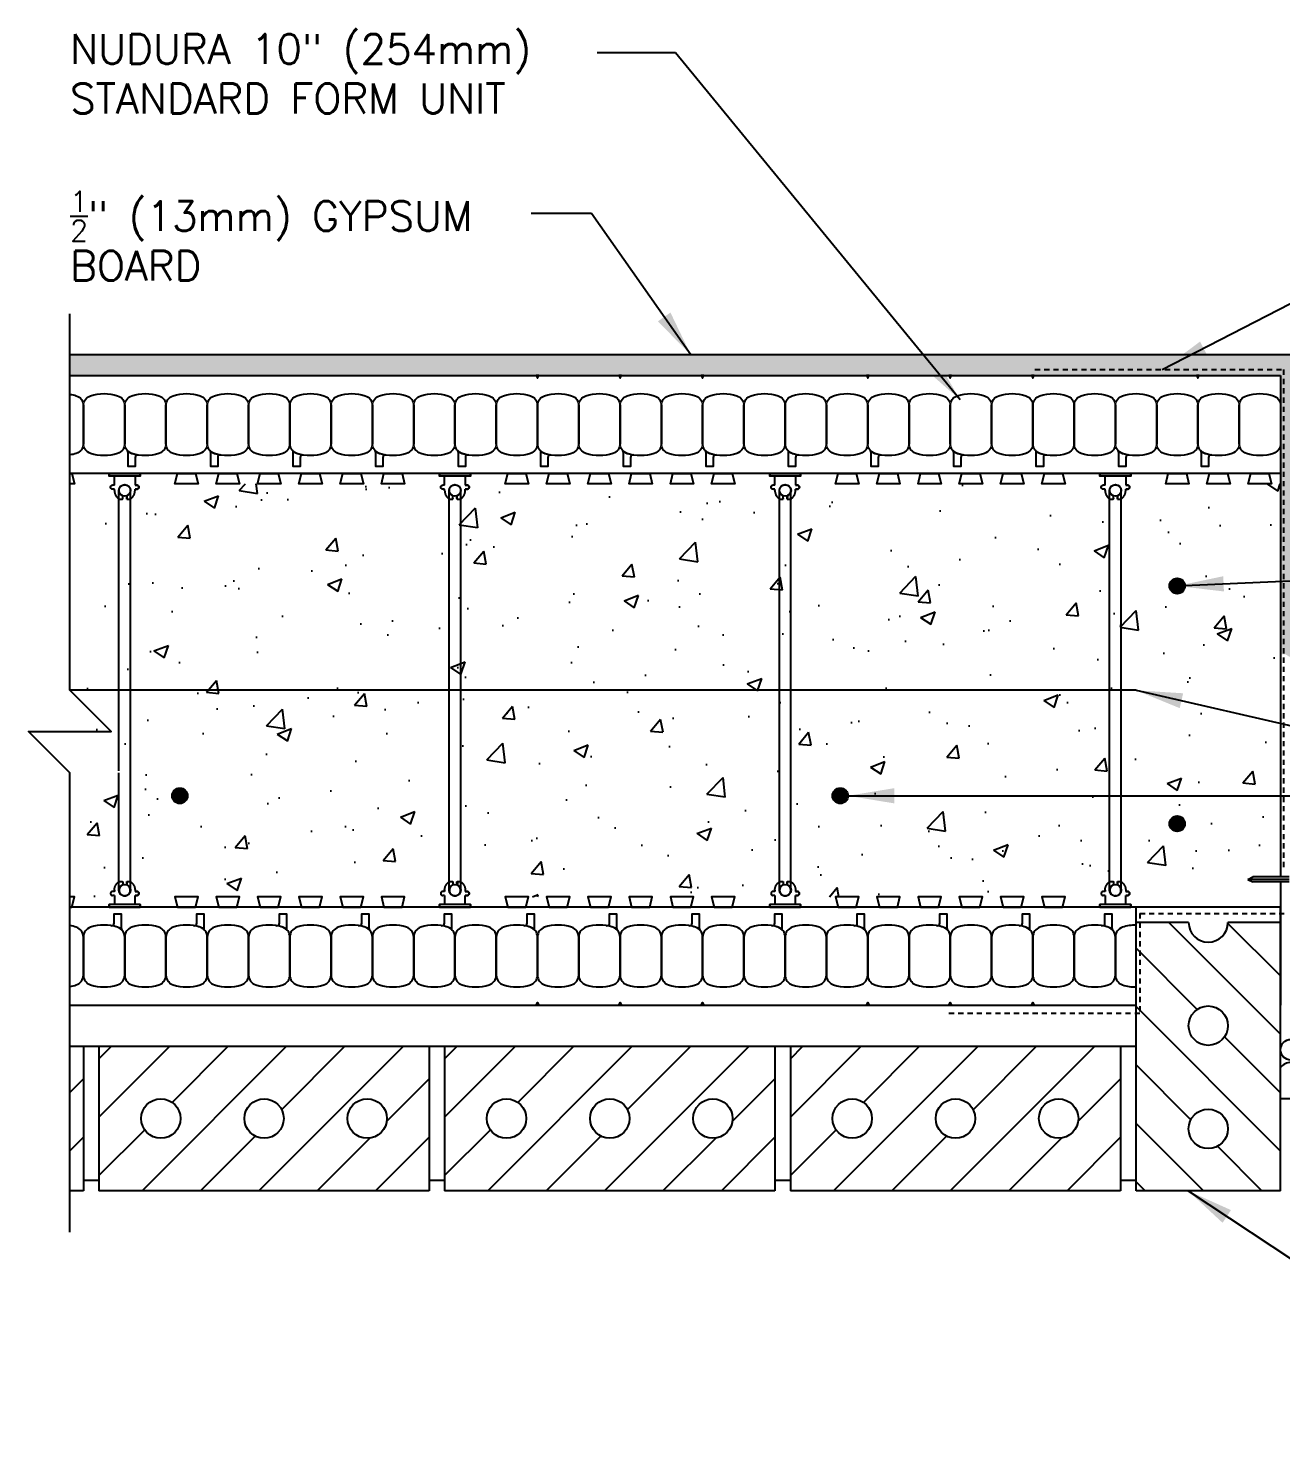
# Model space of a CAD drawing. Header units: inches. Extents: x 2887.6 to 2942.4, y 456.7 to 533.9.
# Drawn here: x 2887.6 to 2917.93, y 499.37 to 533.87 of the extents above; entities that cross this region are included whole.
import ezdxf

# ---------------------------------------------------------------- set-up
doc = ezdxf.new("R2010")
doc.units = ezdxf.units.IN
doc.header["$LTSCALE"] = 0.5
doc.header["$MEASUREMENT"] = 0
doc.linetypes.add('DASHED2', pattern=[0.375, 0.25, -0.125])
doc.layers.get('0').update_dxf_attribs({"linetype": 'CONTINUOUS'})
for name, color, linetype in [('HATCH', 12, 'CONTINUOUS'), ('LINE18', 9, 'CONTINUOUS'), ('line25', 2, 'CONTINUOUS'), ('LINE50', 5, 'CONTINUOUS'), ('LINE65', 3, 'CONTINUOUS'), ('LINE9', 9, 'CONTINUOUS'), ('TEXT', 4, 'CONTINUOUS')]:
    doc.layers.add(name, color=color, linetype=linetype)
doc.styles.add('DIM', font='romans.shx', dxfattribs={"width": 0.7})
doc.styles.get("Standard").update_dxf_attribs({"font": 'romans.shx'})
doc.dimstyles.new('ext_12', dxfattribs={"dimscale": 12, "dimtxt": 0.09375, "dimasz": 0.09375, "dimexe": 0.09375, "dimexo": 0.0625, "dimgap": 0.0625, "dimtad": 1, "dimdec": 1, "dimzin": 3, "dimdsep": 46, "dimlunit": 4, "dimtxsty": 'DIM', "dimcen": 0.09, "dimdle": 0.09375, "dimclrt": 4, "dimadec": 0, "dimazin": 0, "dimtfac": 1, "dimtdec": 1, "dimtmove": 2, "dimatfit": 3, "dimfxl": 0, "dimfrac": 2, "dimtolj": 1, "dimtzin": 0, "dimarcsym": 0})

# ---------------------------------------------------------------- blocks, each defined once
blk = doc.blocks.new('Connector')
blk.add_point((0.271, 0))
at = {"layer": 'LINE9'}
for p, q in [((0, 0.375), (0, -0.375)), ((0.062, -0.375), (0.062, 0.375)), ((0.281, 0.25), (0.062, 0.25))]:
    blk.add_line(p, q, dxfattribs=at)
for points, weights in [([(0.007, 0.375), (0.004, 0.375), (0, 0.375)], [1, 0.972587069138, 0.950305488115]), ([(0.327, 0.343), (0.308, 0.343), (0.281, 0.317), (0.281, 0.297)], [1, 0.85355339, 0.85355339, 1]), ([(0.328, 0.343), (0.327, 0.343), (0.327, 0.343)], [1, 0.70710678, 1]), ([(0.375, 0.297), (0.375, 0.317), (0.348, 0.343), (0.329, 0.343)], [1, 0.85355339, 0.85355339, 1]), ([(0.406, 0.25), (0.546, 0.25), (0.619, 0.131)], [0.958404415409, 0.794674173519, 0.864651571113]), ([(0.619, 0.052), (0.612, 0.049), (0.604, 0.049)], [0.83615024178, 0.892081430621, 1]), ([(0.281, -0.297), (0.281, -0.317), (0.308, -0.343), (0.327, -0.343)], [1, 0.85355339, 0.85355339, 1]), ([(0.327, -0.343), (0.281, -0.343), (0.281, -0.297)], [1, 0.70710678, 1]), ([(0.329, -0.343), (0.348, -0.343), (0.375, -0.317), (0.375, -0.297)], [1, 0.85355339, 0.85355339, 1]), ([(0.375, -0.297), (0.375, -0.343), (0.329, -0.343)], [1, 0.70710678, 1]), ([(0.619, -0.131), (0.546, -0.25), (0.406, -0.25)], [0.864651574428, 0.794674169686, 0.958404415195]), ([(0.604, -0.049), (0.612, -0.049), (0.619, -0.052)], [1, 0.89208144177, 0.836150253337]), ([(0, -0.375), (0.004, -0.375), (0.007, -0.375)], [0.950305488115, 0.972587069138, 1])]:
    blk.add_rational_spline(points, weights, degree=2, dxfattribs=at)
for points, degree in [([(0, 0.375), (0.002, 0.375), (0.005, 0.375), (0.007, 0.375)], 3), ([(0.007, 0.375), (0.021, 0.375), (0.051, 0.375), (0.062, 0.375), (0.062, 0.375)], 3), ([(0.281, 0.25), (0.281, 0.297)], 1), ([(0.327, 0.343), (0.327, 0.343), (0.328, 0.343), (0.328, 0.343)], 3), ([(0.328, 0.343), (0.329, 0.343), (0.329, 0.343), (0.329, 0.343)], 3), ([(0.375, 0.25), (0.375, 0.297)], 1), ([(0.406, 0.25), (0.375, 0.25)], 1), ([(0.604, 0.049), (0.532, 0.049)], 1), ([(0.604, 0.049), (0.609, 0.049), (0.614, 0.05), (0.619, 0.052)], 3), ([(0.619, 0.131), (0.619, 0.052)], 1), ([(0.062, -0.25), (0.281, -0.25)], 1), ([(0.281, -0.297), (0.281, -0.25)], 1), ([(0.281, -0.25), (0.281, -0.297)], 1), ([(0.328, -0.343), (0.328, -0.343), (0.327, -0.343), (0.327, -0.343)], 3), ([(0.329, -0.343), (0.329, -0.343), (0.329, -0.343), (0.328, -0.343)], 3), ([(0.375, -0.25), (0.375, -0.297)], 1), ([(0.375, -0.297), (0.375, -0.25)], 1), ([(0.406, -0.25), (0.375, -0.25)], 1), ([(0.532, -0.049), (0.604, -0.049)], 1), ([(0.604, -0.049), (0.58, -0.049), (0.556, -0.049), (0.532, -0.049)], 3), ([(0.619, -0.052), (0.614, -0.05), (0.609, -0.049), (0.604, -0.049)], 3), ([(0.619, -0.052), (0.619, -0.131)], 1), ([(0.007, -0.375), (0.005, -0.375), (0.002, -0.375), (0, -0.375)], 3), ([(0.062, -0.375), (0.062, -0.375), (0.051, -0.375), (0.021, -0.375), (0.007, -0.375)], 3)]:
    blk.add_open_spline(points, degree=degree, dxfattribs=at)
for points, weights, knots in [([(0.062, 0.375), (0.062, 0.375), (0.046, 0.375), (0.03, 0.375), (0.007, 0.375)], [0.868718858569, 0.861102746415, 1, 0.861102734288, 0.868718859898], [0, 0, 0, 0.5, 0.5, 1, 1, 1]), ([(0.532, 0.049), (0.472, 0.203), (0.333, 0.113), (0.157, 0), (0.333, -0.113), (0.472, -0.203), (0.532, -0.049)], [0.899508922286, 0.599718215298, 1, 0.54226024, 1, 0.599718224335, 0.899508908749], [0, 0, 0, 0.318112, 0.318112, 0.681888, 0.681888, 1, 1, 1]), ([(0.007, -0.375), (0.03, -0.375), (0.046, -0.375), (0.062, -0.375), (0.062, -0.375)], [0.868718859319, 0.861102739573, 1, 0.861102742958, 0.868718858948], [0, 0, 0, 0.5, 0.5, 1, 1, 1])]:
    blk.add_rational_spline(points, weights, degree=2, knots=knots, dxfattribs=at)
for points in [[(0.406, 0.25), (0.406, 0.25), (0.406, 0.25), (0.406, 0.25), (0.406, 0.25), (0.406, 0.25), (0.406, 0.25)], [(0.406, 0.25), (0.406, 0.25), (0.406, 0.25), (0.406, 0.25), (0.406, 0.25), (0.406, 0.25), (0.406, 0.25)], [(0.406, 0.25), (0.406, 0.25), (0.406, 0.25), (0.406, 0.25), (0.406, 0.25), (0.406, 0.25), (0.406, 0.25)], [(0.406, 0.25), (0.406, 0.25), (0.406, 0.25), (0.406, 0.25), (0.406, 0.25), (0.406, 0.25), (0.406, 0.25)], [(0.406, 0.25), (0.406, 0.25), (0.406, 0.25), (0.406, 0.25), (0.406, 0.25), (0.406, 0.25), (0.406, 0.25)], [(0.406, 0.25), (0.406, 0.25), (0.406, 0.25), (0.406, 0.25), (0.406, 0.25), (0.406, 0.25), (0.406, 0.25)], [(0.406, 0.25), (0.406, 0.25), (0.406, 0.25), (0.406, 0.25), (0.406, 0.25), (0.406, 0.25), (0.406, 0.25)], [(0.406, 0.25), (0.406, 0.25), (0.406, 0.25), (0.406, 0.25), (0.406, 0.25), (0.406, 0.25), (0.406, 0.25)], [(0.406, 0.25), (0.406, 0.25), (0.406, 0.25), (0.406, 0.25), (0.406, 0.25), (0.406, 0.25), (0.406, 0.25)], [(0.406, 0.25), (0.406, 0.25), (0.406, 0.25), (0.406, 0.25), (0.406, 0.25), (0.406, 0.25), (0.406, 0.25)], [(0.406, 0.25), (0.406, 0.25), (0.406, 0.25), (0.406, 0.25), (0.406, 0.25), (0.406, 0.25), (0.406, 0.25)], [(0.406, 0.25), (0.406, 0.25), (0.406, 0.25), (0.406, 0.25), (0.406, 0.25), (0.406, 0.25), (0.406, 0.25)], [(0.406, 0.25), (0.406, 0.25), (0.406, 0.25), (0.406, 0.25), (0.406, 0.25), (0.406, 0.25), (0.406, 0.25)], [(0.406, 0.25), (0.406, 0.25), (0.406, 0.25), (0.406, 0.25), (0.406, 0.25), (0.406, 0.25), (0.406, 0.25)], [(0.406, 0.25), (0.406, 0.25), (0.406, 0.25), (0.406, 0.25), (0.406, 0.25), (0.406, 0.25), (0.406, 0.25)], [(0.406, 0.25), (0.406, 0.25), (0.406, 0.25), (0.406, 0.25), (0.406, 0.25), (0.406, 0.25), (0.406, 0.25)], [(0.406, 0.25), (0.406, 0.25), (0.406, 0.25), (0.406, 0.25), (0.406, 0.25), (0.406, 0.25), (0.406, 0.25)], [(0.406, 0.25), (0.406, 0.25), (0.406, 0.25), (0.406, 0.25), (0.406, 0.25), (0.406, 0.25), (0.406, 0.25)], [(0.406, 0.25), (0.406, 0.25), (0.406, 0.25), (0.406, 0.25), (0.406, 0.25), (0.406, 0.25), (0.406, 0.25)], [(0.406, 0.25), (0.406, 0.25), (0.406, 0.25), (0.406, 0.25), (0.406, 0.25), (0.406, 0.25), (0.406, 0.25)], [(0.406, 0.25), (0.406, 0.25), (0.406, 0.25), (0.406, 0.25), (0.406, 0.25), (0.406, 0.25), (0.406, 0.25)], [(0.406, 0.25), (0.406, 0.25), (0.406, 0.25), (0.406, 0.25), (0.406, 0.25), (0.406, 0.25), (0.406, 0.25)], [(0.406, 0.25), (0.406, 0.25), (0.406, 0.25), (0.406, 0.25), (0.406, 0.25), (0.406, 0.25), (0.406, 0.25)], [(0.406, 0.25), (0.406, 0.25), (0.406, 0.25), (0.406, 0.25), (0.406, 0.25), (0.406, 0.25), (0.406, 0.25)], [(0.532, 0.049), (0.532, 0.049), (0.532, 0.049), (0.532, 0.049), (0.532, 0.049), (0.532, 0.049), (0.532, 0.049)], [(0.532, 0.049), (0.532, 0.049), (0.532, 0.049), (0.532, 0.049), (0.532, 0.049), (0.532, 0.049), (0.532, 0.049)], [(0.532, 0.049), (0.532, 0.049), (0.532, 0.049), (0.532, 0.049), (0.532, 0.049), (0.532, 0.049), (0.532, 0.049)], [(0.532, 0.049), (0.532, 0.049), (0.532, 0.049), (0.532, 0.049), (0.532, 0.049), (0.532, 0.049), (0.532, 0.049)], [(0.532, 0.049), (0.532, 0.049), (0.532, 0.049), (0.532, 0.049), (0.532, 0.049), (0.532, 0.049), (0.532, 0.049)], [(0.532, 0.049), (0.532, 0.049), (0.532, 0.049), (0.532, 0.049), (0.532, 0.049), (0.532, 0.049), (0.532, 0.049)], [(0.532, 0.049), (0.532, 0.049), (0.532, 0.049), (0.532, 0.049), (0.532, 0.049), (0.532, 0.049), (0.532, 0.049)], [(0.532, 0.049), (0.532, 0.049), (0.532, 0.049), (0.532, 0.049), (0.532, 0.049), (0.532, 0.049), (0.532, 0.049)], [(0.532, 0.049), (0.532, 0.049), (0.532, 0.049), (0.532, 0.049), (0.532, 0.049), (0.532, 0.049), (0.532, 0.049)], [(0.532, 0.049), (0.532, 0.049), (0.532, 0.049), (0.532, 0.049), (0.532, 0.049), (0.532, 0.049), (0.532, 0.049)], [(0.604, 0.049), (0.604, 0.049), (0.604, 0.049), (0.604, 0.049), (0.604, 0.049), (0.604, 0.049), (0.604, 0.049)], [(0.604, 0.049), (0.604, 0.049), (0.604, 0.049), (0.604, 0.049), (0.604, 0.049), (0.604, 0.049), (0.604, 0.049)], [(0.604, 0.049), (0.604, 0.049), (0.604, 0.049), (0.604, 0.049), (0.604, 0.049), (0.604, 0.049), (0.604, 0.049)], [(0.604, 0.049), (0.604, 0.049), (0.604, 0.049), (0.604, 0.049), (0.604, 0.049), (0.604, 0.049), (0.604, 0.049)], [(0.619, 0.131), (0.619, 0.131), (0.619, 0.131), (0.619, 0.131), (0.619, 0.131), (0.619, 0.131), (0.619, 0.131)], [(0.619, 0.131), (0.619, 0.131), (0.619, 0.131), (0.619, 0.131), (0.619, 0.131), (0.619, 0.131), (0.619, 0.131)], [(0.619, 0.131), (0.619, 0.131), (0.619, 0.131), (0.619, 0.131), (0.619, 0.131), (0.619, 0.131), (0.619, 0.131)], [(0.619, 0.131), (0.619, 0.131), (0.619, 0.131), (0.619, 0.131), (0.619, 0.131), (0.619, 0.131), (0.619, 0.131)], [(0.406, -0.25), (0.406, -0.25), (0.406, -0.25), (0.406, -0.25), (0.406, -0.25), (0.406, -0.25), (0.406, -0.25)], [(0.406, -0.25), (0.406, -0.25), (0.406, -0.25), (0.406, -0.25), (0.406, -0.25), (0.406, -0.25), (0.406, -0.25)], [(0.406, -0.25), (0.406, -0.25), (0.406, -0.25), (0.406, -0.25), (0.406, -0.25), (0.406, -0.25), (0.406, -0.25)], [(0.406, -0.25), (0.406, -0.25), (0.406, -0.25), (0.406, -0.25), (0.406, -0.25), (0.406, -0.25), (0.406, -0.25)], [(0.406, -0.25), (0.406, -0.25), (0.406, -0.25), (0.406, -0.25), (0.406, -0.25), (0.406, -0.25), (0.406, -0.25)], [(0.406, -0.25), (0.406, -0.25), (0.406, -0.25), (0.406, -0.25), (0.406, -0.25), (0.406, -0.25), (0.406, -0.25)], [(0.406, -0.25), (0.406, -0.25), (0.406, -0.25), (0.406, -0.25), (0.406, -0.25), (0.406, -0.25), (0.406, -0.25)], [(0.406, -0.25), (0.406, -0.25), (0.406, -0.25), (0.406, -0.25), (0.406, -0.25), (0.406, -0.25), (0.406, -0.25)], [(0.406, -0.25), (0.406, -0.25), (0.406, -0.25), (0.406, -0.25), (0.406, -0.25), (0.406, -0.25), (0.406, -0.25)], [(0.406, -0.25), (0.406, -0.25), (0.406, -0.25), (0.406, -0.25), (0.406, -0.25), (0.406, -0.25), (0.406, -0.25)], [(0.406, -0.25), (0.406, -0.25), (0.406, -0.25), (0.406, -0.25), (0.406, -0.25), (0.406, -0.25), (0.406, -0.25)], [(0.532, -0.049), (0.532, -0.049), (0.532, -0.049), (0.532, -0.049), (0.532, -0.049), (0.532, -0.049), (0.532, -0.049)], [(0.532, -0.049), (0.532, -0.049), (0.532, -0.049), (0.532, -0.049), (0.532, -0.049), (0.532, -0.049), (0.532, -0.049)], [(0.532, -0.049), (0.532, -0.049), (0.532, -0.049), (0.532, -0.049), (0.532, -0.049), (0.532, -0.049), (0.532, -0.049)], [(0.532, -0.049), (0.532, -0.049), (0.532, -0.049), (0.532, -0.049), (0.532, -0.049), (0.532, -0.049), (0.532, -0.049)], [(0.604, -0.049), (0.604, -0.049), (0.604, -0.049), (0.604, -0.049), (0.604, -0.049), (0.604, -0.049), (0.604, -0.049)], [(0.604, -0.049), (0.604, -0.049), (0.604, -0.049), (0.604, -0.049), (0.604, -0.049), (0.604, -0.049), (0.604, -0.049)], [(0.604, -0.049), (0.604, -0.049), (0.604, -0.049), (0.604, -0.049), (0.604, -0.049), (0.604, -0.049), (0.604, -0.049)], [(0.604, -0.049), (0.604, -0.049), (0.604, -0.049), (0.604, -0.049), (0.604, -0.049), (0.604, -0.049), (0.604, -0.049)], [(0.604, -0.049), (0.604, -0.049), (0.604, -0.049), (0.604, -0.049), (0.604, -0.049), (0.604, -0.049), (0.604, -0.049)], [(0.604, -0.049), (0.604, -0.049), (0.604, -0.049), (0.604, -0.049), (0.604, -0.049), (0.604, -0.049), (0.604, -0.049)], [(0.604, -0.049), (0.604, -0.049), (0.604, -0.049), (0.604, -0.049), (0.604, -0.049), (0.604, -0.049), (0.604, -0.049)], [(0.604, -0.049), (0.604, -0.049), (0.604, -0.049), (0.604, -0.049), (0.604, -0.049), (0.604, -0.049), (0.604, -0.049)], [(0.619, -0.131), (0.619, -0.131), (0.619, -0.131), (0.619, -0.131), (0.619, -0.131), (0.619, -0.131), (0.619, -0.131)], [(0.619, -0.131), (0.619, -0.131), (0.619, -0.131), (0.619, -0.131), (0.619, -0.131), (0.619, -0.131), (0.619, -0.131)], [(0.619, -0.131), (0.619, -0.131), (0.619, -0.131), (0.619, -0.131), (0.619, -0.131), (0.619, -0.131), (0.619, -0.131)], [(0.619, -0.131), (0.619, -0.131), (0.619, -0.131), (0.619, -0.131), (0.619, -0.131), (0.619, -0.131), (0.619, -0.131)]]:
    blk.add_open_spline(points, degree=3, knots=[0, 0, 0, 0, 1, 1, 1, 1, 1, 1, 1], dxfattribs=at)

msp = doc.modelspace()

# ---------------------------------------------------------------- hatches: boundary and pattern name
at = {"layer": 'HATCH'}
h = msp.add_hatch(dxfattribs=at)
h.set_pattern_fill('AR-SAND', color=256, scale=0.25, style=0)
h.set_pattern_definition([(37.5, (-58.41438, -34.99263), (-0.01574834, 0.48170594), [0, -0.38, 0, -0.425, 0, -0.40625]), (7.5, (-58.4144, -34.9926), (0.44244418, 0.70553652), [0, -0.205, 0, -0.3425, 0, -0.13125]), (327.5, (-58.72188, -34.99263), (0.778535465, 0.001414763), [0, -0.125, 0, -0.45, 0, -0.5875]), (317.5, (-58.7219, -34.9926), (0.75153165, 0.21941889), [0, -0.0625, 0, -0.295, 0, -0.3375])])
h.paths.add_polyline_path([(2918.552, 525.958), (2918.297, 525.958), (2888.605, 525.958), (2888.605, 525.458), (2916.427, 525.458), (2917.927, 525.458), (2917.927, 518.708), (2918.052, 518.708, 0.406613), (2918.418, 518.704), (2918.418, 518.708), (2918.552, 518.708)])
h = msp.add_hatch(dxfattribs=at)
h.set_pattern_fill('AR-CONC', color=256, scale=0.5, style=0)
h.set_pattern_definition([(50, (-62.9322, 28.8446), (3.586301, -0.3137607), [0.375, -4.125]), (355, (-62.9322, 28.8446), (-0.6937567, 3.7609607), [0.3, -3.3]), (100.4514, (-62.6334, 28.8184), (2.892547, 3.4471977), [0.318701, -3.5057106]), (46.1842, (-62.932, 29.8446), (5.336205, -0.827595), [0.5625, -6.1875]), (96.6356, (-62.4875, 29.7756), (4.6733135, 4.870589), [0.478051, -5.258565]), (351.1842, (-62.932, 29.8446), (4.67331, 4.870593), [0.45, -4.95]), (21, (-62.4322, 29.5946), (2.9845353, -2.0130945), [0.375, -4.125]), (326, (-62.4322, 29.5946), (1.2165767, 3.6257502), [0.3, -3.3]), (71.4514, (-62.1835, 29.427), (4.201113, 1.6126525), [0.318701, -3.5057106]), (37.5, (-62.9322, 28.8446), (0.0607993, 1.66446927), [0, -3.26, 0, -3.35, 0, -3.3125]), (7.5, (-62.9322, 28.8446), (1.3153477, 1.9720586), [0, -1.91, 0, -3.185, 0, -1.2625]), (327.5, (-64.0472, 28.8446), (2.6691122, -0.11277436), [0, -1.25, 0, -3.9, 0, -5.175]), (317.5, (-64.5472, 28.8446), (2.9159308, 0.500525), [0, -1.625, 0, -2.59, 0, -3.675])])
h.paths.add_polyline_path([(2917.927, 522.833), (2888.708, 522.833), (2888.708, 512.833), (2917.927, 512.833)])
h = msp.add_hatch(dxfattribs=at)
h.set_pattern_fill('ANSI31', color=256, scale=8, angle=90, style=0)
h.set_pattern_definition([(135, (3361.613, -2383.6064), (-0.70710678, -0.70710678), [])])
edge = h.paths.add_edge_path()
edge.add_arc((2916.177, 507.208), 0.477, 0, 360)
edge = h.paths.add_edge_path()
edge.add_arc((2916.177, 509.708), 0.477, 0, 360)
edge = h.paths.add_edge_path()
edge.add_arc((2916.177, 512.208), 0.477, 180, 360)
edge.add_line((2916.653, 512.208), (2917.927, 512.208))
edge.add_line((2917.927, 512.208), (2917.927, 505.708))
edge.add_line((2917.927, 505.708), (2914.427, 505.708))
edge.add_line((2914.427, 505.708), (2914.427, 512.208))
edge.add_line((2914.427, 512.208), (2915.7, 512.208))
h = msp.add_hatch(dxfattribs=at)
h.set_pattern_fill('ANSI31', color=256, scale=8, style=0)
h.set_pattern_definition([(45, (1.487, 62.0218), (-0.70710678, 0.70710678), [])])
edge = h.paths.add_edge_path()
edge.add_arc((2890.802, 507.458), 0.477, 0, 360)
edge = h.paths.add_edge_path()
edge.add_arc((2893.302, 507.458), 0.477, 0, 360)
edge = h.paths.add_edge_path()
edge.add_arc((2895.802, 507.458), 0.477, 0, 360)
h.paths.add_polyline_path([(2897.302, 509.208), (2889.302, 509.208), (2889.302, 505.708), (2897.302, 505.708)])
h = msp.add_hatch(dxfattribs=at)
h.set_pattern_fill('ANSI31', color=256, scale=8, style=0)
h.set_pattern_definition([(45, (9.862, 62.0218), (-0.70710678, 0.70710678), [])])
edge = h.paths.add_edge_path()
edge.add_arc((2899.177, 507.458), 0.477, 0, 360)
edge = h.paths.add_edge_path()
edge.add_arc((2901.677, 507.458), 0.477, 0, 360)
edge = h.paths.add_edge_path()
edge.add_arc((2904.177, 507.458), 0.477, 0, 360)
h.paths.add_polyline_path([(2905.677, 509.208), (2897.677, 509.208), (2897.677, 505.708), (2905.677, 505.708)])
h = msp.add_hatch(dxfattribs=at)
h.set_pattern_fill('ANSI31', color=256, scale=8, style=0)
h.set_pattern_definition([(45, (18.237, 62.0218), (-0.70710678, 0.70710678), [])])
edge = h.paths.add_edge_path()
edge.add_arc((2907.552, 507.458), 0.477, 0, 360)
edge = h.paths.add_edge_path()
edge.add_arc((2910.052, 507.458), 0.477, 0, 360)
edge = h.paths.add_edge_path()
edge.add_arc((2912.552, 507.458), 0.477, 0, 360)
h.paths.add_polyline_path([(2914.052, 509.208), (2906.052, 509.208), (2906.052, 505.708), (2914.052, 505.708)])
at = {"layer": 'LINE65'}
for points in [[(2915.612, 520.362, 1), (2915.237, 520.362, 1)], [(2891.449, 515.278, 1), (2891.074, 515.278, 1)], [(2907.449, 515.278, 1), (2907.074, 515.278, 1)], [(2915.612, 514.601, 1), (2915.237, 514.601, 1)]]:
    msp.add_hatch(color=256, dxfattribs=at).paths.add_polyline_path(points)

# ---------------------------------------------------------------- linework, layer by layer
at = {"layer": 'HATCH'}
for p, q in [((2918.138, 513.253), (2917.138, 513.253)), ((2888.596, 508.088), (2888.927, 508.418)), ((2917.927, 507.943), (2926.441, 507.943)), ((2888.596, 506.673), (2888.927, 507.004))]:
    msp.add_line(p, q, dxfattribs=at)
at = {"layer": 'HATCH', "color": 6, "linetype": 'DASHED2'}
for p, q in [((2914.519, 512.429), (2918.072, 512.429)), ((2914.519, 512.429), (2914.519, 510.004)), ((2914.519, 510.004), (2909.881, 510.004))]:
    msp.add_line(p, q, dxfattribs=at)
msp.add_lwpolyline([(2911.977, 525.602), (2917.996, 525.602), (2917.996, 513.498)], dxfattribs=at)
at = {"layer": 'HATCH'}
msp.add_circle((2918.177, 509.126), 0.25, dxfattribs=at)
msp.add_arc((2918.177, 508.505), 0.312, 36.8699, 143.1301, dxfattribs=at)
at = {"layer": 'LINE18'}
msp.add_lwpolyline([(2888.596, 504.708), (2888.596, 515.833), (2887.596, 516.833), (2889.596, 516.833), (2888.596, 517.833), (2888.596, 526.958)], dxfattribs=at)
at = {"layer": 'line25'}
for p, q in [((2917.927, 523.083), (2888.596, 523.083)), ((2917.927, 512.583), (2888.596, 512.583)), ((2914.427, 505.708), (2914.427, 512.583)), ((2915.7, 512.208), (2914.427, 512.208)), ((2917.927, 512.208), (2916.653, 512.208)), ((2888.596, 509.208), (2914.427, 509.208)), ((2888.927, 509.208), (2888.927, 505.708)), ((2889.302, 509.208), (2889.302, 505.708)), ((2897.302, 509.208), (2897.302, 505.708)), ((2897.677, 509.208), (2897.677, 505.708)), ((2905.677, 509.208), (2905.677, 505.708)), ((2906.052, 509.208), (2906.052, 505.708)), ((2906.052, 509.208), (2906.052, 505.708)), ((2914.052, 509.208), (2914.052, 505.708)), ((2889.302, 505.958), (2888.927, 505.958)), ((2897.677, 505.958), (2897.302, 505.958)), ((2906.052, 505.958), (2905.677, 505.958)), ((2914.427, 505.958), (2914.052, 505.958)), ((2888.927, 505.708), (2888.596, 505.708)), ((2897.302, 505.708), (2889.302, 505.708)), ((2905.677, 505.708), (2897.677, 505.708)), ((2914.052, 505.708), (2906.052, 505.708)), ((2917.927, 505.708), (2914.427, 505.708))]:
    msp.add_line(p, q, dxfattribs=at)
for points in [[(2888.596, 523.083), (2888.645, 523.083), (2888.708, 522.833), (2888.596, 522.833)], [(2888.614, 512.583), (2888.645, 512.583), (2888.708, 512.833), (2888.596, 512.833)]]:
    msp.add_lwpolyline(points, dxfattribs=at)
for points in [[(2891.645, 523.083), (2891.708, 522.833), (2891.145, 522.833), (2891.208, 523.083)], [(2892.645, 523.083), (2892.708, 522.833), (2892.145, 522.833), (2892.208, 523.083)], [(2893.645, 523.083), (2893.708, 522.833), (2893.145, 522.833), (2893.208, 523.083)], [(2894.645, 523.083), (2894.708, 522.833), (2894.145, 522.833), (2894.208, 523.083)], [(2895.645, 523.083), (2895.708, 522.833), (2895.145, 522.833), (2895.208, 523.083)], [(2896.645, 523.083), (2896.708, 522.833), (2896.145, 522.833), (2896.208, 523.083)], [(2899.645, 523.083), (2899.708, 522.833), (2899.145, 522.833), (2899.208, 523.083)], [(2900.645, 523.083), (2900.708, 522.833), (2900.145, 522.833), (2900.208, 523.083)], [(2901.645, 523.083), (2901.708, 522.833), (2901.145, 522.833), (2901.208, 523.083)], [(2902.645, 523.083), (2902.708, 522.833), (2902.145, 522.833), (2902.208, 523.083)], [(2903.645, 523.083), (2903.708, 522.833), (2903.145, 522.833), (2903.208, 523.083)], [(2904.645, 523.083), (2904.708, 522.833), (2904.145, 522.833), (2904.208, 523.083)], [(2907.645, 523.083), (2907.708, 522.833), (2907.145, 522.833), (2907.208, 523.083)], [(2908.645, 523.083), (2908.708, 522.833), (2908.145, 522.833), (2908.208, 523.083)], [(2909.645, 523.083), (2909.708, 522.833), (2909.145, 522.833), (2909.208, 523.083)], [(2910.645, 523.083), (2910.708, 522.833), (2910.145, 522.833), (2910.208, 523.083)], [(2911.645, 523.083), (2911.708, 522.833), (2911.145, 522.833), (2911.208, 523.083)], [(2912.645, 523.083), (2912.708, 522.833), (2912.145, 522.833), (2912.208, 523.083)], [(2915.645, 523.083), (2915.708, 522.833), (2915.145, 522.833), (2915.208, 523.083)], [(2916.645, 523.083), (2916.708, 522.833), (2916.145, 522.833), (2916.208, 523.083)], [(2917.645, 523.083), (2917.708, 522.833), (2917.145, 522.833), (2917.208, 523.083)], [(2891.645, 512.583), (2891.708, 512.833), (2891.145, 512.833), (2891.208, 512.583)], [(2892.645, 512.583), (2892.708, 512.833), (2892.145, 512.833), (2892.208, 512.583)], [(2893.645, 512.583), (2893.708, 512.833), (2893.145, 512.833), (2893.208, 512.583)], [(2894.645, 512.583), (2894.708, 512.833), (2894.145, 512.833), (2894.208, 512.583)], [(2895.645, 512.583), (2895.708, 512.833), (2895.145, 512.833), (2895.208, 512.583)], [(2896.645, 512.583), (2896.708, 512.833), (2896.145, 512.833), (2896.208, 512.583)], [(2899.645, 512.583), (2899.708, 512.833), (2899.145, 512.833), (2899.208, 512.583)], [(2900.645, 512.583), (2900.708, 512.833), (2900.145, 512.833), (2900.208, 512.583)], [(2901.645, 512.583), (2901.708, 512.833), (2901.145, 512.833), (2901.208, 512.583)], [(2902.645, 512.583), (2902.708, 512.833), (2902.145, 512.833), (2902.208, 512.583)], [(2903.645, 512.583), (2903.708, 512.833), (2903.145, 512.833), (2903.208, 512.583)], [(2904.645, 512.583), (2904.708, 512.833), (2904.145, 512.833), (2904.208, 512.583)], [(2907.645, 512.583), (2907.708, 512.833), (2907.145, 512.833), (2907.208, 512.583)], [(2908.645, 512.583), (2908.708, 512.833), (2908.145, 512.833), (2908.208, 512.583)], [(2909.645, 512.583), (2909.708, 512.833), (2909.145, 512.833), (2909.208, 512.583)], [(2910.645, 512.583), (2910.708, 512.833), (2910.145, 512.833), (2910.208, 512.583)], [(2911.645, 512.583), (2911.708, 512.833), (2911.145, 512.833), (2911.208, 512.583)], [(2912.645, 512.583), (2912.708, 512.833), (2912.145, 512.833), (2912.208, 512.583)]]:
    msp.add_lwpolyline(points, close=True, dxfattribs=at)
at = {"layer": 'line25', "flags": 128}
msp.add_lwpolyline([(2917.927, 505.708), (2917.927, 512.583)], dxfattribs=at)
at = {"layer": 'line25'}
for centre in [(2916.177, 509.708), (2890.802, 507.458), (2893.302, 507.458), (2895.802, 507.458), (2899.177, 507.458), (2901.677, 507.458), (2904.177, 507.458), (2907.552, 507.458), (2910.052, 507.458), (2912.552, 507.458), (2916.177, 507.208)]:
    msp.add_circle(centre, 0.477, dxfattribs=at)
msp.add_arc((2916.177, 512.208), 0.477, 180, 360, dxfattribs=at)
at = {"layer": 'LINE50'}
for p, q in [((2888.596, 525.458), (2917.927, 525.458)), ((2917.927, 525.458), (2917.927, 513.315)), ((2917.927, 513.19), (2917.927, 512.583)), ((2917.927, 512.583), (2917.927, 510.208)), ((2917.927, 510.208), (2917.927, 512.583)), ((2888.596, 510.208), (2914.427, 510.208))]:
    msp.add_line(p, q, dxfattribs=at)
at = {"layer": 'LINE65'}
msp.add_line((2914.43, 517.833), (2888.596, 517.833), dxfattribs=at)
for centre in [(2915.424, 520.362), (2891.261, 515.278), (2907.261, 515.278), (2915.424, 514.601)]:
    msp.add_circle(centre, 0.188, dxfattribs=at)
at = {"layer": 'LINE9'}
for p, q in [((2915.927, 523.81), (2915.927, 524.731)), ((2889.786, 516.099), (2889.786, 522.677)), ((2890.067, 516.099), (2890.067, 522.677)), ((2897.786, 516.099), (2897.786, 522.677)), ((2898.067, 516.099), (2898.067, 522.677)), ((2905.786, 512.989), (2905.786, 522.677)), ((2906.067, 512.989), (2906.067, 522.677)), ((2913.786, 512.989), (2913.786, 522.677)), ((2914.067, 512.989), (2914.067, 522.677)), ((2889.786, 515.879), (2889.786, 516.099)), ((2889.786, 514.879), (2889.786, 515.833)), ((2890.067, 512.989), (2890.067, 516.099)), ((2897.786, 512.989), (2897.786, 516.099)), ((2898.067, 512.989), (2898.067, 516.099)), ((2889.786, 512.989), (2889.786, 514.879)), ((2917.138, 513.253), (2917.258, 513.315)), ((2917.138, 513.253), (2917.258, 513.19)), ((2918.138, 513.315), (2917.258, 513.315)), ((2918.138, 513.19), (2917.258, 513.19))]:
    msp.add_line(p, q, dxfattribs=at)
at = {"layer": 'LINE9', "flags": 128}
msp.add_lwpolyline([(2918.552, 514.693), (2918.552, 525.958), (2918.297, 525.958), (2888.596, 525.958)], dxfattribs=at)
at = {"layer": 'LINE9'}
for points in [[(2899.895, 525.458), (2899.927, 525.394), (2899.958, 525.458)], [(2901.895, 525.458), (2901.927, 525.394), (2901.958, 525.458)], [(2903.895, 525.458), (2903.927, 525.394), (2903.958, 525.458)], [(2907.895, 525.458), (2907.927, 525.394), (2907.958, 525.458)], [(2909.895, 525.458), (2909.927, 525.394), (2909.958, 525.458)], [(2911.895, 525.458), (2911.927, 525.394), (2911.958, 525.458)], [(2915.895, 525.458), (2915.927, 525.394), (2915.958, 525.458)], [(2899.895, 510.208), (2899.927, 510.273), (2899.958, 510.208)], [(2901.895, 510.208), (2901.927, 510.273), (2901.958, 510.208)], [(2903.895, 510.208), (2903.927, 510.273), (2903.958, 510.208)], [(2907.895, 510.208), (2907.927, 510.273), (2907.958, 510.208)], [(2909.895, 510.208), (2909.927, 510.273), (2909.958, 510.208)], [(2911.895, 510.208), (2911.927, 510.273), (2911.958, 510.208)]]:
    msp.add_lwpolyline(points, close=True, dxfattribs=at)
for points in [[(2888.596, 525.004, -0.055085), (2888.754, 524.969, -0.325305), (2888.927, 524.731), (2888.927, 523.81, -0.325305), (2888.754, 523.572, -0.055085), (2888.596, 523.537)], [(2888.596, 510.659, 0.037343), (2888.754, 510.697, 0.325305), (2888.927, 510.935), (2888.927, 511.856, 0.325305), (2888.754, 512.094, 0.03822), (2888.596, 512.132, 0.03389)], [(2914.427, 512.146, 0.078351), (2914.1, 512.094, 0.325305), (2913.927, 511.856), (2913.927, 510.935, 0.325305), (2914.1, 510.697, 0.078351), (2914.427, 510.646)]]:
    msp.add_lwpolyline(points, format="xyb", dxfattribs=at)
for points in [[(2889.754, 523.572, -0.157671), (2889.1, 523.572, -0.325305), (2888.927, 523.81), (2888.927, 524.731, -0.325305), (2889.1, 524.969, -0.157671), (2889.754, 524.969, -0.325305), (2889.927, 524.731), (2889.927, 523.81, -0.325305)], [(2890.754, 523.572, -0.157671), (2890.1, 523.572, -0.325305), (2889.927, 523.81), (2889.927, 524.731, -0.325305), (2890.1, 524.969, -0.157671), (2890.754, 524.969, -0.325305), (2890.927, 524.731), (2890.927, 523.81, -0.325305)], [(2891.754, 523.572, -0.157671), (2891.1, 523.572, -0.325305), (2890.927, 523.81), (2890.927, 524.731, -0.325305), (2891.1, 524.969, -0.157671), (2891.754, 524.969, -0.325305), (2891.927, 524.731), (2891.927, 523.81, -0.325305)], [(2892.754, 523.572, -0.157671), (2892.1, 523.572, -0.325305), (2891.927, 523.81), (2891.927, 524.731, -0.325305), (2892.1, 524.969, -0.157671), (2892.754, 524.969, -0.325305), (2892.927, 524.731), (2892.927, 523.81, -0.325305)], [(2893.754, 523.572, -0.157671), (2893.1, 523.572, -0.325305), (2892.927, 523.81), (2892.927, 524.731, -0.325305), (2893.1, 524.969, -0.157671), (2893.754, 524.969, -0.325305), (2893.927, 524.731), (2893.927, 523.81, -0.325305)], [(2894.754, 523.572, -0.157671), (2894.1, 523.572, -0.325305), (2893.927, 523.81), (2893.927, 524.731, -0.325305), (2894.1, 524.969, -0.157671), (2894.754, 524.969, -0.325305), (2894.927, 524.731), (2894.927, 523.81, -0.325305)], [(2895.754, 523.572, -0.157671), (2895.1, 523.572, -0.325305), (2894.927, 523.81), (2894.927, 524.731, -0.325305), (2895.1, 524.969, -0.157671), (2895.754, 524.969, -0.325305), (2895.927, 524.731), (2895.927, 523.81, -0.325305)], [(2896.754, 523.572, -0.157671), (2896.1, 523.572, -0.325305), (2895.927, 523.81), (2895.927, 524.731, -0.325305), (2896.1, 524.969, -0.157671), (2896.754, 524.969, -0.325305), (2896.927, 524.731), (2896.927, 523.81, -0.325305)], [(2897.754, 523.572, -0.157671), (2897.1, 523.572, -0.325305), (2896.927, 523.81), (2896.927, 524.731, -0.325305), (2897.1, 524.969, -0.157671), (2897.754, 524.969, -0.325305), (2897.927, 524.731), (2897.927, 523.81, -0.325305)], [(2898.754, 523.572, -0.157671), (2898.1, 523.572, -0.325305), (2897.927, 523.81), (2897.927, 524.731, -0.325305), (2898.1, 524.969, -0.157671), (2898.754, 524.969, -0.325305), (2898.927, 524.731), (2898.927, 523.81, -0.325305)], [(2899.754, 523.572, -0.157671), (2899.1, 523.572, -0.325305), (2898.927, 523.81), (2898.927, 524.731, -0.325305), (2899.1, 524.969, -0.157671), (2899.754, 524.969, -0.325305), (2899.927, 524.731), (2899.927, 523.81, -0.325305)], [(2900.754, 523.572, -0.157671), (2900.1, 523.572, -0.325305), (2899.927, 523.81), (2899.927, 524.731, -0.325305), (2900.1, 524.969, -0.157671), (2900.754, 524.969, -0.325305), (2900.927, 524.731), (2900.927, 523.81, -0.325305)], [(2901.754, 523.572, -0.157671), (2901.1, 523.572, -0.325305), (2900.927, 523.81), (2900.927, 524.731, -0.325305), (2901.1, 524.969, -0.157671), (2901.754, 524.969, -0.325305), (2901.927, 524.731), (2901.927, 523.81, -0.325305)], [(2902.754, 523.572, -0.157671), (2902.1, 523.572, -0.325305), (2901.927, 523.81), (2901.927, 524.731, -0.325305), (2902.1, 524.969, -0.157671), (2902.754, 524.969, -0.325305), (2902.927, 524.731), (2902.927, 523.81, -0.325305)], [(2903.754, 523.572, -0.157671), (2903.1, 523.572, -0.325305), (2902.927, 523.81), (2902.927, 524.731, -0.325305), (2903.1, 524.969, -0.157671), (2903.754, 524.969, -0.325305), (2903.927, 524.731), (2903.927, 523.81, -0.325305)], [(2904.754, 523.572, -0.157671), (2904.1, 523.572, -0.325305), (2903.927, 523.81), (2903.927, 524.731, -0.325305), (2904.1, 524.969, -0.157671), (2904.754, 524.969, -0.325305), (2904.927, 524.731), (2904.927, 523.81, -0.325305)], [(2905.754, 523.572, -0.157671), (2905.1, 523.572, -0.325305), (2904.927, 523.81), (2904.927, 524.731, -0.325305), (2905.1, 524.969, -0.157671), (2905.754, 524.969, -0.325305), (2905.927, 524.731), (2905.927, 523.81, -0.325305)], [(2906.754, 523.572, -0.157671), (2906.1, 523.572, -0.325305), (2905.927, 523.81), (2905.927, 524.731, -0.325305), (2906.1, 524.969, -0.157671), (2906.754, 524.969, -0.325305), (2906.927, 524.731), (2906.927, 523.81, -0.325305)], [(2907.754, 523.572, -0.157671), (2907.1, 523.572, -0.325305), (2906.927, 523.81), (2906.927, 524.731, -0.325305), (2907.1, 524.969, -0.157671), (2907.754, 524.969, -0.325305), (2907.927, 524.731), (2907.927, 523.81, -0.325305)], [(2908.754, 523.572, -0.157671), (2908.1, 523.572, -0.325305), (2907.927, 523.81), (2907.927, 524.731, -0.325305), (2908.1, 524.969, -0.157671), (2908.754, 524.969, -0.325305), (2908.927, 524.731), (2908.927, 523.81, -0.325305)], [(2909.754, 523.572, -0.157671), (2909.1, 523.572, -0.325305), (2908.927, 523.81), (2908.927, 524.731, -0.325305), (2909.1, 524.969, -0.157671), (2909.754, 524.969, -0.325305), (2909.927, 524.731), (2909.927, 523.81, -0.325305)], [(2910.754, 523.572, -0.157671), (2910.1, 523.572, -0.325305), (2909.927, 523.81), (2909.927, 524.731, -0.325305), (2910.1, 524.969, -0.157671), (2910.754, 524.969, -0.325305), (2910.927, 524.731), (2910.927, 523.81, -0.325305)], [(2911.754, 523.572, -0.157671), (2911.1, 523.572, -0.325305), (2910.927, 523.81), (2910.927, 524.731, -0.325305), (2911.1, 524.969, -0.157671), (2911.754, 524.969, -0.325305), (2911.927, 524.731), (2911.927, 523.81, -0.325305)], [(2912.754, 523.572, -0.157671), (2912.1, 523.572, -0.325305), (2911.927, 523.81), (2911.927, 524.731, -0.325305), (2912.1, 524.969, -0.157671), (2912.754, 524.969, -0.325305), (2912.927, 524.731), (2912.927, 523.81, -0.325305)], [(2913.754, 523.572, -0.157671), (2913.1, 523.572, -0.325305), (2912.927, 523.81), (2912.927, 524.731, -0.325305), (2913.1, 524.969, -0.157671), (2913.754, 524.969, -0.325305), (2913.927, 524.731), (2913.927, 523.81, -0.325305)], [(2914.754, 523.572, -0.157671), (2914.1, 523.572, -0.325305), (2913.927, 523.81), (2913.927, 524.731, -0.325305), (2914.1, 524.969, -0.157671), (2914.754, 524.969, -0.325305), (2914.927, 524.731), (2914.927, 523.81, -0.325305)], [(2915.754, 523.572, -0.157671), (2915.1, 523.572, -0.325305), (2914.927, 523.81), (2914.927, 524.731, -0.325305), (2915.1, 524.969, -0.157671), (2915.754, 524.969, -0.325305), (2915.927, 524.731), (2915.927, 523.81, -0.325305)], [(2916.754, 523.572, -0.157671), (2916.1, 523.572, -0.325305), (2915.927, 523.81), (2915.927, 524.731, -0.325305), (2916.1, 524.969, -0.157671), (2916.754, 524.969, -0.325305), (2916.927, 524.731), (2916.927, 523.81, -0.325305)], [(2917.754, 523.572, -0.157671), (2917.1, 523.572, -0.325305), (2916.927, 523.81), (2916.927, 524.731, -0.325305), (2917.1, 524.969, -0.157671), (2917.754, 524.969, -0.325305), (2917.927, 524.731), (2917.927, 523.81, -0.325305)], [(2890.1, 523.572, 0.037267), (2890.253, 523.535, 0.463036), (2890.181, 523.473), (2890.181, 523.252), (2890.01, 523.252), (2890.01, 523.598, 0.189002), (2889.993, 523.64, 0.128407)], [(2892.1, 523.572, 0.037267), (2892.253, 523.535, 0.463036), (2892.181, 523.473), (2892.181, 523.252), (2892.01, 523.252), (2892.01, 523.598, 0.189002), (2891.993, 523.64, 0.128407)], [(2894.1, 523.572, 0.037267), (2894.253, 523.535, 0.463036), (2894.181, 523.473), (2894.181, 523.252), (2894.01, 523.252), (2894.01, 523.598, 0.189002), (2893.993, 523.64, 0.128407)], [(2896.1, 523.572, 0.037267), (2896.253, 523.535, 0.463036), (2896.181, 523.473), (2896.181, 523.252), (2896.01, 523.252), (2896.01, 523.598, 0.189002), (2895.993, 523.64, 0.128407)], [(2898.1, 523.572, 0.037267), (2898.253, 523.535, 0.463036), (2898.181, 523.473), (2898.181, 523.252), (2898.01, 523.252), (2898.01, 523.598, 0.189002), (2897.993, 523.64, 0.128407)], [(2900.1, 523.572, 0.037267), (2900.253, 523.535, 0.463036), (2900.181, 523.473), (2900.181, 523.252), (2900.01, 523.252), (2900.01, 523.598, 0.189002), (2899.993, 523.64, 0.128407)], [(2902.1, 523.572, 0.037267), (2902.253, 523.535, 0.463036), (2902.181, 523.473), (2902.181, 523.252), (2902.01, 523.252), (2902.01, 523.598, 0.189002), (2901.993, 523.64, 0.128407)], [(2904.1, 523.572, 0.037267), (2904.253, 523.535, 0.463036), (2904.181, 523.473), (2904.181, 523.252), (2904.01, 523.252), (2904.01, 523.598, 0.189002), (2903.993, 523.64, 0.128407)], [(2906.1, 523.572, 0.037267), (2906.253, 523.535, 0.463036), (2906.181, 523.473), (2906.181, 523.252), (2906.01, 523.252), (2906.01, 523.598, 0.189002), (2905.993, 523.64, 0.128407)], [(2908.1, 523.572, 0.037267), (2908.253, 523.535, 0.463036), (2908.181, 523.473), (2908.181, 523.252), (2908.01, 523.252), (2908.01, 523.598, 0.189002), (2907.993, 523.64, 0.128407)], [(2910.1, 523.572, 0.037267), (2910.253, 523.535, 0.463036), (2910.181, 523.473), (2910.181, 523.252), (2910.01, 523.252), (2910.01, 523.598, 0.189002), (2909.993, 523.64, 0.128407)], [(2912.1, 523.572, 0.037267), (2912.253, 523.535, 0.463036), (2912.181, 523.473), (2912.181, 523.252), (2912.01, 523.252), (2912.01, 523.598, 0.189002), (2911.993, 523.64, 0.128407)], [(2914.1, 523.572, 0.037267), (2914.253, 523.535, 0.463036), (2914.181, 523.473), (2914.181, 523.252), (2914.01, 523.252), (2914.01, 523.598, 0.189002), (2913.993, 523.64, 0.128407)], [(2916.1, 523.572, 0.037267), (2916.253, 523.535, 0.463036), (2916.181, 523.473), (2916.181, 523.252), (2916.01, 523.252), (2916.01, 523.598, 0.189002), (2915.993, 523.64, 0.128407)], [(2889.754, 512.094, 0.037267), (2889.6, 512.131, 0.463036), (2889.673, 512.193), (2889.673, 512.415), (2889.843, 512.415), (2889.843, 512.069, 0.189002), (2889.86, 512.026, 0.128407)], [(2891.754, 512.094, 0.037267), (2891.6, 512.131, 0.463036), (2891.673, 512.193), (2891.673, 512.415), (2891.843, 512.415), (2891.843, 512.069, 0.189002), (2891.86, 512.026, 0.128407)], [(2893.754, 512.094, 0.037267), (2893.6, 512.131, 0.463036), (2893.673, 512.193), (2893.673, 512.415), (2893.843, 512.415), (2893.843, 512.069, 0.189002), (2893.86, 512.026, 0.128407)], [(2895.754, 512.094, 0.037267), (2895.6, 512.131, 0.463036), (2895.673, 512.193), (2895.673, 512.415), (2895.843, 512.415), (2895.843, 512.069, 0.189002), (2895.86, 512.026, 0.128407)], [(2897.754, 512.094, 0.037267), (2897.6, 512.131, 0.463036), (2897.673, 512.193), (2897.673, 512.415), (2897.843, 512.415), (2897.843, 512.069, 0.189002), (2897.86, 512.026, 0.128407)], [(2899.754, 512.094, 0.037267), (2899.6, 512.131, 0.463036), (2899.673, 512.193), (2899.673, 512.415), (2899.843, 512.415), (2899.843, 512.069, 0.189002), (2899.86, 512.026, 0.128407)], [(2901.754, 512.094, 0.037267), (2901.6, 512.131, 0.463036), (2901.673, 512.193), (2901.673, 512.415), (2901.843, 512.415), (2901.843, 512.069, 0.189002), (2901.86, 512.026, 0.128407)], [(2903.754, 512.094, 0.037267), (2903.6, 512.131, 0.463036), (2903.673, 512.193), (2903.673, 512.415), (2903.843, 512.415), (2903.843, 512.069, 0.189002), (2903.86, 512.026, 0.128407)], [(2905.754, 512.094, 0.037267), (2905.6, 512.131, 0.463036), (2905.673, 512.193), (2905.673, 512.415), (2905.843, 512.415), (2905.843, 512.069, 0.189002), (2905.86, 512.026, 0.128407)], [(2907.754, 512.094, 0.037267), (2907.6, 512.131, 0.463036), (2907.673, 512.193), (2907.673, 512.415), (2907.843, 512.415), (2907.843, 512.069, 0.189002), (2907.86, 512.026, 0.128407)], [(2909.754, 512.094, 0.037267), (2909.6, 512.131, 0.463036), (2909.673, 512.193), (2909.673, 512.415), (2909.843, 512.415), (2909.843, 512.069, 0.189002), (2909.86, 512.026, 0.128407)], [(2911.754, 512.094, 0.037267), (2911.6, 512.131, 0.463036), (2911.673, 512.193), (2911.673, 512.415), (2911.843, 512.415), (2911.843, 512.069, 0.189002), (2911.86, 512.026, 0.128407)], [(2913.754, 512.094, 0.037267), (2913.6, 512.131, 0.463036), (2913.673, 512.193), (2913.673, 512.415), (2913.843, 512.415), (2913.843, 512.069, 0.189002), (2913.86, 512.026, 0.128407)], [(2889.754, 512.094, 0.157671), (2889.1, 512.094, 0.325305), (2888.927, 511.856), (2888.927, 510.935, 0.325305), (2889.1, 510.697, 0.157671), (2889.754, 510.697, 0.325305), (2889.927, 510.935), (2889.927, 511.856, 0.325305)], [(2890.754, 512.094, 0.157671), (2890.1, 512.094, 0.325305), (2889.927, 511.856), (2889.927, 510.935, 0.325305), (2890.1, 510.697, 0.157671), (2890.754, 510.697, 0.325305), (2890.927, 510.935), (2890.927, 511.856, 0.325305)], [(2891.754, 512.094, 0.157671), (2891.1, 512.094, 0.325305), (2890.927, 511.856), (2890.927, 510.935, 0.325305), (2891.1, 510.697, 0.157671), (2891.754, 510.697, 0.325305), (2891.927, 510.935), (2891.927, 511.856, 0.325305)], [(2892.754, 512.094, 0.157671), (2892.1, 512.094, 0.325305), (2891.927, 511.856), (2891.927, 510.935, 0.325305), (2892.1, 510.697, 0.157671), (2892.754, 510.697, 0.325305), (2892.927, 510.935), (2892.927, 511.856, 0.325305)], [(2893.754, 512.094, 0.157671), (2893.1, 512.094, 0.325305), (2892.927, 511.856), (2892.927, 510.935, 0.325305), (2893.1, 510.697, 0.157671), (2893.754, 510.697, 0.325305), (2893.927, 510.935), (2893.927, 511.856, 0.325305)], [(2894.754, 512.094, 0.157671), (2894.1, 512.094, 0.325305), (2893.927, 511.856), (2893.927, 510.935, 0.325305), (2894.1, 510.697, 0.157671), (2894.754, 510.697, 0.325305), (2894.927, 510.935), (2894.927, 511.856, 0.325305)], [(2895.754, 512.094, 0.157671), (2895.1, 512.094, 0.325305), (2894.927, 511.856), (2894.927, 510.935, 0.325305), (2895.1, 510.697, 0.157671), (2895.754, 510.697, 0.325305), (2895.927, 510.935), (2895.927, 511.856, 0.325305)], [(2896.754, 512.094, 0.157671), (2896.1, 512.094, 0.325305), (2895.927, 511.856), (2895.927, 510.935, 0.325305), (2896.1, 510.697, 0.157671), (2896.754, 510.697, 0.325305), (2896.927, 510.935), (2896.927, 511.856, 0.325305)], [(2897.754, 512.094, 0.157671), (2897.1, 512.094, 0.325305), (2896.927, 511.856), (2896.927, 510.935, 0.325305), (2897.1, 510.697, 0.157671), (2897.754, 510.697, 0.325305), (2897.927, 510.935), (2897.927, 511.856, 0.325305)], [(2898.754, 512.094, 0.157671), (2898.1, 512.094, 0.325305), (2897.927, 511.856), (2897.927, 510.935, 0.325305), (2898.1, 510.697, 0.157671), (2898.754, 510.697, 0.325305), (2898.927, 510.935), (2898.927, 511.856, 0.325305)], [(2899.754, 512.094, 0.157671), (2899.1, 512.094, 0.325305), (2898.927, 511.856), (2898.927, 510.935, 0.325305), (2899.1, 510.697, 0.157671), (2899.754, 510.697, 0.325305), (2899.927, 510.935), (2899.927, 511.856, 0.325305)], [(2900.754, 512.094, 0.157671), (2900.1, 512.094, 0.325305), (2899.927, 511.856), (2899.927, 510.935, 0.325305), (2900.1, 510.697, 0.157671), (2900.754, 510.697, 0.325305), (2900.927, 510.935), (2900.927, 511.856, 0.325305)], [(2901.754, 512.094, 0.157671), (2901.1, 512.094, 0.325305), (2900.927, 511.856), (2900.927, 510.935, 0.325305), (2901.1, 510.697, 0.157671), (2901.754, 510.697, 0.325305), (2901.927, 510.935), (2901.927, 511.856, 0.325305)], [(2902.754, 512.094, 0.157671), (2902.1, 512.094, 0.325305), (2901.927, 511.856), (2901.927, 510.935, 0.325305), (2902.1, 510.697, 0.157671), (2902.754, 510.697, 0.325305), (2902.927, 510.935), (2902.927, 511.856, 0.325305)], [(2903.754, 512.094, 0.157671), (2903.1, 512.094, 0.325305), (2902.927, 511.856), (2902.927, 510.935, 0.325305), (2903.1, 510.697, 0.157671), (2903.754, 510.697, 0.325305), (2903.927, 510.935), (2903.927, 511.856, 0.325305)], [(2904.754, 512.094, 0.157671), (2904.1, 512.094, 0.325305), (2903.927, 511.856), (2903.927, 510.935, 0.325305), (2904.1, 510.697, 0.157671), (2904.754, 510.697, 0.325305), (2904.927, 510.935), (2904.927, 511.856, 0.325305)], [(2905.754, 512.094, 0.157671), (2905.1, 512.094, 0.325305), (2904.927, 511.856), (2904.927, 510.935, 0.325305), (2905.1, 510.697, 0.157671), (2905.754, 510.697, 0.325305), (2905.927, 510.935), (2905.927, 511.856, 0.325305)], [(2906.754, 512.094, 0.157671), (2906.1, 512.094, 0.325305), (2905.927, 511.856), (2905.927, 510.935, 0.325305), (2906.1, 510.697, 0.157671), (2906.754, 510.697, 0.325305), (2906.927, 510.935), (2906.927, 511.856, 0.325305)], [(2907.754, 512.094, 0.157671), (2907.1, 512.094, 0.325305), (2906.927, 511.856), (2906.927, 510.935, 0.325305), (2907.1, 510.697, 0.157671), (2907.754, 510.697, 0.325305), (2907.927, 510.935), (2907.927, 511.856, 0.325305)], [(2908.754, 512.094, 0.157671), (2908.1, 512.094, 0.325305), (2907.927, 511.856), (2907.927, 510.935, 0.325305), (2908.1, 510.697, 0.157671), (2908.754, 510.697, 0.325305), (2908.927, 510.935), (2908.927, 511.856, 0.325305)], [(2909.754, 512.094, 0.157671), (2909.1, 512.094, 0.325305), (2908.927, 511.856), (2908.927, 510.935, 0.325305), (2909.1, 510.697, 0.157671), (2909.754, 510.697, 0.325305), (2909.927, 510.935), (2909.927, 511.856, 0.325305)], [(2910.754, 512.094, 0.157671), (2910.1, 512.094, 0.325305), (2909.927, 511.856), (2909.927, 510.935, 0.325305), (2910.1, 510.697, 0.157671), (2910.754, 510.697, 0.325305), (2910.927, 510.935), (2910.927, 511.856, 0.325305)], [(2911.754, 512.094, 0.157671), (2911.1, 512.094, 0.325305), (2910.927, 511.856), (2910.927, 510.935, 0.325305), (2911.1, 510.697, 0.157671), (2911.754, 510.697, 0.325305), (2911.927, 510.935), (2911.927, 511.856, 0.325305)], [(2912.754, 512.094, 0.157671), (2912.1, 512.094, 0.325305), (2911.927, 511.856), (2911.927, 510.935, 0.325305), (2912.1, 510.697, 0.157671), (2912.754, 510.697, 0.325305), (2912.927, 510.935), (2912.927, 511.856, 0.325305)], [(2913.754, 512.094, 0.157671), (2913.1, 512.094, 0.325305), (2912.927, 511.856), (2912.927, 510.935, 0.325305), (2913.1, 510.697, 0.157671), (2913.754, 510.697, 0.325305), (2913.927, 510.935), (2913.927, 511.856, 0.325305)]]:
    msp.add_lwpolyline(points, format="xyb", close=True, dxfattribs=at)
for centre in [(2889.927, 522.677), (2897.927, 522.677), (2905.927, 522.677), (2913.927, 522.677), (2889.927, 512.989), (2897.927, 512.989), (2905.927, 512.989), (2913.927, 512.989)]:
    msp.add_circle(centre, 0.141, dxfattribs=at)

# ---------------------------------------------------------------- block references
at = {"xscale": -1, "rotation": 90}
for p in [(2889.927, 523.083), (2897.927, 523.083), (2905.927, 523.083), (2913.927, 523.083)]:
    msp.add_blockref('Connector', p, dxfattribs=at)
at = {"rotation": 90}
for p in [(2905.927, 512.583), (2913.927, 512.583)]:
    msp.add_blockref('Connector', p, dxfattribs=at)
at = {"layer": 'LINE9', "rotation": 90}
for p in [(2889.927, 512.583), (2897.927, 512.583)]:
    msp.add_blockref('Connector', p, dxfattribs=at)

# ---------------------------------------------------------------- texts
at = {"layer": 'TEXT', "char_height": 0.72, "attachment_point": 4}
for s, insert, width in [('NUDURA 10" (254mm)\\PSTANDARD FORM UNIT', (2888.605, 532.771), 14.97902), ('\\A1;{\\H0.7x;\\S1/2;}" (13mm) GYPSUM BOARD', (2888.605, 528.843), 10.95723)]:
    msp.add_mtext(s, dxfattribs=dict(at, insert=insert, width=width))

# ---------------------------------------------------------------- leaders
at = {"layer": 'TEXT'}
for points in [[(2910.163, 524.872), (2903.266, 533.276), (2901.373, 533.276)], [(2915.063, 525.602), (2925.553, 531.023), (2928.15, 531.023)], [(2903.642, 525.958), (2901.238, 529.388), (2899.773, 529.388)], [(2915.424, 520.362), (2930.403, 521.037), (2937.527, 521.037)], [(2914.43, 517.833), (2925.547, 515.278)], [(2907.449, 515.278), (2925.547, 515.278), (2935.027, 515.278)], [(2915.687, 505.708), (2925.254, 499.367), (2929.015, 499.367)]]:
    msp.add_leader(points, dimstyle='ext_12', override={"dimgap": 0.0625, "dimtad": 0}, dxfattribs=at)

doc.saveas('drawing.dxf')
